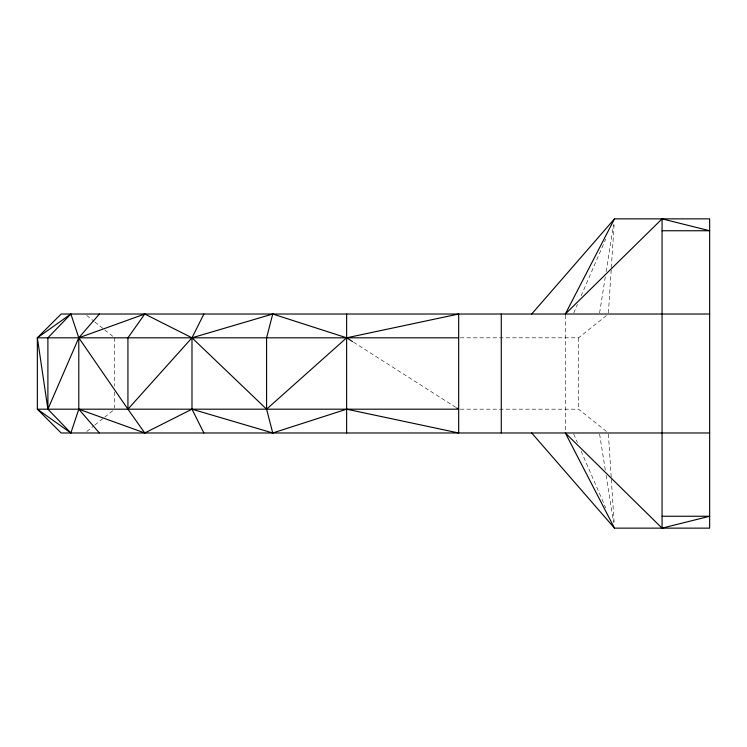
<?xml version="1.0" encoding="UTF-8"?>
<svg xmlns="http://www.w3.org/2000/svg" width="747" height="747" viewBox="0 0 747 747"><rect width="100%" height="100%" fill="white"/><g stroke="black" fill="none" stroke-linecap="round" stroke-linejoin="round"><path stroke-width="0.56" stroke-dasharray="3.73 2.8" d="M608.413 312.862L611.261 268.761M611.335 267.603L614.109 224.66M599.608 312.872L605.415 276.185M606.134 271.6L613.576 224.586M573.743 312.956L577.44 304.402M581.147 295.84L605.686 239.171M86.736 431.533L93.945 425.771M94.841 425.043L103.861 417.834M104.757 417.115L112.872 410.626M460.283 337.812L578.598 337.812L606.536 315.467M460.283 409.188L578.598 409.188L606.536 431.533M353.518 342.191L455.735 407.311M86.736 315.467L93.945 321.229M94.841 321.957L103.861 329.166M104.757 329.885L112.872 336.374M573.743 434.044L577.44 442.597M581.147 451.16L605.686 507.829M599.608 434.128L605.415 470.815M606.134 475.4L613.576 522.414M608.413 434.138L611.261 478.239M611.335 479.397L614.109 522.34M578.598 337.812L578.598 409.188M565.33 315.187L565.33 431.813M114.674 337.812L114.674 386.162M114.674 391.923L114.674 408.039"/><path stroke-width="1.12" d="M352.537 341.566L346.636 337.812L272.748 314.02L266.586 337.812L266.586 409.188L272.748 432.98L346.636 409.188L458.677 432.98L458.677 314.02L346.636 337.812L266.586 409.188L191.988 337.812L144.759 314.02L78.79 337.812L47.892 409.188L70.872 432.98L78.79 409.188L78.79 337.812L70.872 314.02L37.35 337.812L37.35 409.188L61.142 432.98L709.65 432.98M203.884 314.02L191.988 337.812L127.933 409.188L144.759 432.98L191.988 409.188L272.748 432.98M531.687 432.98L614.482 528.138L709.65 528.138L709.65 218.862L614.482 218.862L565.33 314.02L662.066 218.862L709.65 230.748L662.066 230.748M144.759 314.02L127.933 337.812L127.933 409.188L78.79 337.812L99.388 314.02M531.687 314.02L614.482 218.862M70.872 314.02L47.892 337.812L47.892 409.188L37.35 337.812L61.142 314.02L709.65 314.02M272.748 314.02L191.988 337.812L191.988 409.188L203.884 432.98M614.482 528.138L565.33 432.98L662.066 528.138L709.65 516.252L662.066 516.252M37.35 337.812L458.677 337.812M144.759 432.98L78.79 409.188L99.388 432.98M456.716 407.937L458.677 409.188L37.35 409.188L70.872 432.98M662.066 218.862L662.066 528.138M501.274 314.02L501.274 432.98M346.636 314.02L346.636 432.98"/></g></svg>
